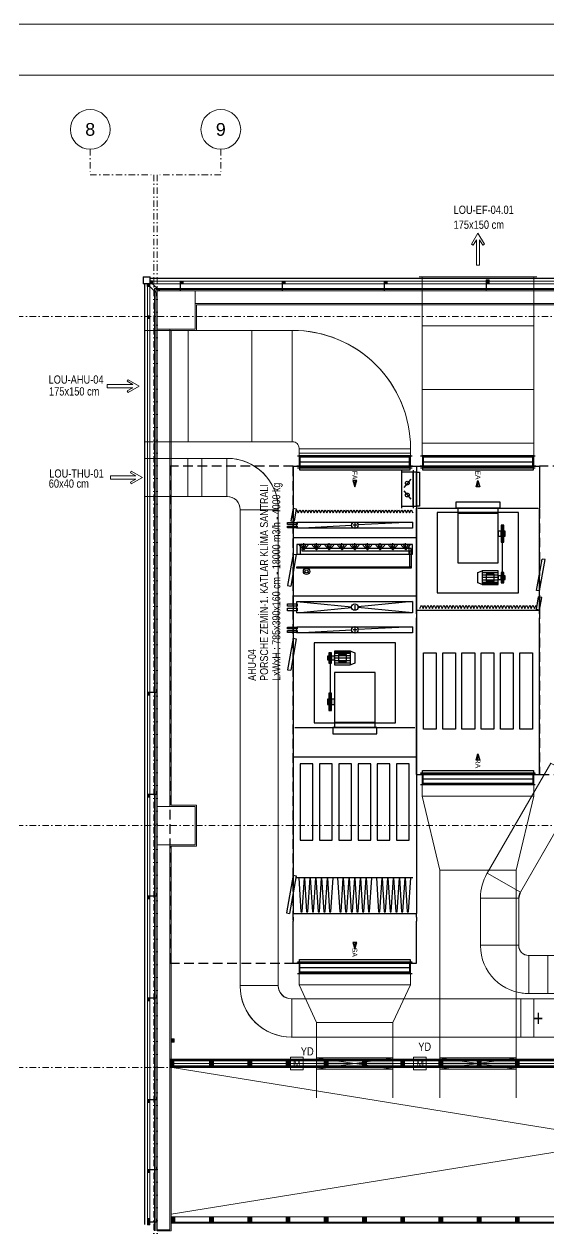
# Model space of a CAD drawing. Extents: x -9058 to 11890, y 0 to 8114.
# Drawn here: x 7486 to 8310, y 2309 to 4205 of the extents above; entities that cross this region are included whole.
import ezdxf
from ezdxf.enums import TextEntityAlignment as Align

# ---------------------------------------------------------------- set-up
doc = ezdxf.new("R2010")
doc.units = 0
doc.header["$LTSCALE"] = 10
doc.header["$MEASUREMENT"] = 0
for name, pattern in [('DASHDOT', [1, 0.5, -0.25, 0, -0.25]), ('DASHED', [0.75, 0.5, -0.25]), ('DOT2', [0.125, 0, -0.125])]:
    doc.linetypes.add(name, pattern=pattern)
doc.layers.get('0').update_dxf_attribs({"color": 9, "lineweight": 9})
for name, color, linetype, lineweight in [('00', 9, 'Continuous', 9), ('01', 9, 'Continuous', 9), ('06D', 9, 'Continuous', 9), ('10', 9, 'Continuous', 9), ('11', 9, 'Continuous', 9), ('14', 9, 'Continuous', 9), ('20', 9, 'DOT2', 9), ('24', 9, 'DASHDOT', 9), ('33', 9, 'BATTING', 9), ('40A', 9, 'Continuous', 9)]:
    doc.layers.add(name, color=color, linetype=linetype, lineweight=lineweight)
doc.styles.add('$1$Arial', font='arial.ttf', dxfattribs={"height": 2.5})
doc.styles.add('Arial', font='arial.ttf', dxfattribs={"height": 2.5})
doc.styles.add('CENTURY', font='GOTHIC.TTF', dxfattribs={"width": 0.8})
doc.styles.add('LUCIDASANS', font='arial.ttf', dxfattribs={"width": 0.8})
doc.styles.add('Y200-ARIAL', font='arial.ttf', dxfattribs={"width": 0.8})
doc.linetypes.add('BATTING', pattern='A,0.0001,-0.1,[134,ltypeshp.shx,S=0.1,R=0,X=-0.1,Y=0],-0.2,[134,ltypeshp.shx,S=0.1,R=180,X=0.1,Y=0],-0.1', length=0.4001)

# ---------------------------------------------------------------- blocks, each defined once
blk = doc.blocks.new('p-s-profil')
at = {"layer": '10'}
blk.add_lwpolyline([(9, 15.3), (4.6, 15.3), (4.6, 0.4), (0, 0.4), (0, 0), (5, 0), (5, 14.9), (9, 14.9), (9, 15.3)], dxfattribs=at)
blk.add_lwpolyline([(9, 15.3), (4.6, 15.3), (4.6, 0.4), (0, 0.4), (0, 0), (5, 0), (5, 14.9), (9, 14.9), (9, 15.3)], dxfattribs=at)
blk = doc.blocks.new('p-kutu_profil_40x40')
h = blk.add_hatch(color=256)
h.dxf.hatch_style = 1
h.paths.add_polyline_path([(0, 0), (4, 0), (4, 4), (0, 4)])
h = blk.add_hatch(color=255)
h.dxf.hatch_style = 1
h.paths.add_polyline_path([(0, 0), (4, 0), (4, 4), (0, 4)])
blk.add_lwpolyline([(0, 0), (4, 0), (4, 4), (0, 4)], close=True)
at = {"layer": '10'}
for points in [[(0, 4), (4, 4), (4, 0), (0, 0)], [(0, 4), (4, 4), (4, 0), (0, 0)], [(0, 0), (4, 0), (4, 4), (0, 4)], [(0.3, 3.7), (3.7, 3.7), (3.7, 0.3), (0.3, 0.3)], [(0.3, 3.7), (3.7, 3.7), (3.7, 0.3), (0.3, 0.3)]]:
    blk.add_lwpolyline(points, close=True, dxfattribs=at)
blk = doc.blocks.new('REFADSX')
at = {"lineweight": -3}
for p, q in [((-160, 2002), (-160, 3802)), ((0, 3870), (61, 3870)), ((0, 1935), (0, 3870)), ((25, 2002), (25, 3802)), ((61, 3870), (661, 3870)), ((661, 3870), (661, 3870)), ((2061, 3870), (661, 3870)), ((661, 1960), (661, 3845)), ((1469, 3957), (1460, 3908)), ((1952, 3821), (1460, 3908)), ((1961, 3870), (1469, 3957)), ((1961, 3870), (1952, 3821)), ((2064, 3905), (2055, 3855)), ((2252, 3821), (2055, 3855)), ((2261, 3870), (2061, 3870)), ((2261, 3870), (2064, 3905)), ((2236, 3790), (2186, 3815)), ((2261, 3870), (2252, 3821)), ((2261, 1935), (2261, 3870)), ((2322, 3870), (2261, 3870)), ((2322, 3870), (2383, 3870)), ((2883, 3870), (2383, 3870)), ((4183, 3870), (2883, 3870)), ((4783, 3870), (4183, 3870)), ((4844, 3870), (4783, 3870)), ((4819, 2002), (4819, 3802)), ((4844, 1935), (4844, 3870)), ((5004, 2002), (5004, 3802)), ((-67, 2032), (-67, 3772)), ((2186, 3765), (2236, 3790)), ((2236, 3740), (2186, 3765)), ((2186, 3715), (2236, 3740)), ((2236, 3690), (2186, 3715)), ((2186, 3665), (2236, 3690)), ((2236, 3640), (2186, 3665)), ((2186, 3615), (2236, 3640)), ((2236, 3590), (2186, 3615)), ((4911, 2032), (4911, 3772)), ((2186, 3565), (2236, 3590)), ((2236, 3540), (2186, 3565)), ((2186, 3515), (2236, 3540)), ((2236, 3490), (2186, 3515)), ((2186, 3465), (2236, 3490)), ((2236, 3440), (2186, 3465)), ((2186, 3415), (2236, 3440)), ((2236, 3390), (2186, 3415)), ((1822, 3288), (934, 3288)), ((2186, 3365), (2236, 3390)), ((2236, 3340), (2186, 3365)), ((2186, 3315), (2236, 3340)), ((2236, 3290), (2186, 3315)), ((2186, 3265), (2236, 3290)), ((2236, 3240), (2186, 3265)), ((2186, 3215), (2236, 3240)), ((744, 3222), (744, 2584)), ((1676, 3222), (1676, 2966)), ((1711, 3222), (1711, 2966)), ((1752, 3222), (1752, 2966)), ((1793, 3222), (1793, 2966)), ((1828, 3222), (1828, 2966)), ((1851, 3222), (1851, 2966)), ((1860, 3222), (1860, 2966)), ((2236, 3190), (2186, 3215)), ((2186, 3165), (2236, 3190)), ((2236, 3140), (2186, 3165)), ((2186, 3115), (2236, 3140)), ((2236, 3090), (2186, 3115)), ((2186, 3065), (2236, 3090)), ((2236, 3040), (2186, 3065)), ((2186, 3015), (2236, 3040)), ((2236, 2990), (2186, 3015)), ((2186, 2965), (2236, 2990)), ((2236, 2940), (2186, 2965)), ((2186, 2915), (2236, 2940)), ((2236, 2890), (2186, 2915)), ((2186, 2865), (2236, 2890)), ((2236, 2840), (2186, 2865)), ((2186, 2815), (2236, 2840)), ((2236, 2790), (2186, 2815)), ((2186, 2765), (2236, 2790)), ((2236, 2740), (2186, 2765)), ((2186, 2715), (2236, 2740)), ((2236, 2690), (2186, 2715)), ((2186, 2665), (2236, 2690)), ((2236, 2640), (2186, 2665)), ((2186, 2615), (2236, 2640)), ((2236, 2590), (2186, 2615)), ((2186, 2565), (2236, 2590)), ((2236, 2540), (2186, 2565)), ((2186, 2515), (2236, 2540)), ((2236, 2490), (2186, 2515)), ((2186, 2465), (2236, 2490)), ((2236, 2440), (2186, 2465)), ((2186, 2415), (2236, 2440)), ((2236, 2390), (2186, 2415)), ((2186, 2365), (2236, 2390)), ((2236, 2340), (2186, 2365)), ((2186, 2315), (2236, 2340)), ((2236, 2290), (2186, 2315)), ((2186, 2265), (2236, 2290)), ((2236, 2240), (2186, 2265)), ((2186, 2215), (2236, 2240)), ((2236, 2190), (2186, 2215)), ((2186, 2165), (2236, 2190)), ((2236, 2140), (2186, 2165)), ((2186, 2115), (2236, 2140)), ((2236, 2090), (2186, 2115)), ((2186, 2065), (2236, 2090)), ((0, 1935), (61, 1935)), ((0, 0), (0, 1935)), ((0, 1935), (61, 1935)), ((61, 1935), (661, 1935)), ((61, 1935), (661, 1935)), ((661, 1935), (861, 1935)), ((661, 1935), (661, 1935)), ((2061, 1935), (661, 1935)), ((861, 1935), (1061, 1935)), ((1061, 1935), (1122, 1935)), ((1122, 0), (1122, 1935)), ((1122, 1935), (1183, 1935)), ((1183, 1935), (1983, 1935)), ((1983, 1935), (2044, 1935)), ((2044, 1935), (2044, 0)), ((2044, 1935), (2105, 1935)), ((2261, 1935), (2061, 1935)), ((2105, 1935), (2505, 1935)), ((2236, 2040), (2186, 2065)), ((2186, 2015), (2236, 2040)), ((2236, 1990), (2186, 2015)), ((2322, 1935), (2261, 1935)), ((2322, 1935), (2383, 1935)), ((2883, 1935), (2383, 1935)), ((2505, 1935), (2705, 1935)), ((2705, 1935), (4105, 1935)), ((4183, 1935), (2883, 1935)), ((4105, 1935), (4505, 1935)), ((4105, 25), (4105, 1910)), ((4783, 1935), (4183, 1935)), ((4505, 1935), (4566, 1935)), ((4566, 0), (4566, 1935)), ((4566, 1935), (4627, 1935)), ((4627, 1935), (5927, 1935)), ((4844, 1935), (4783, 1935)), ((5927, 1935), (6427, 1935)), ((6427, 1935), (7027, 1935)), ((7027, 0), (7027, 1935)), ((7088, 1935), (7027, 1935)), ((7088, 1935), (7149, 1935)), ((7749, 1935), (7149, 1935)), ((7810, 1935), (7749, 1935)), ((7810, 0), (7810, 1935)), ((-160, 68), (-160, 1868)), ((-67, 98), (-67, 1838)), ((25, 68), (25, 1868)), ((63, 1885), (660, 1885)), ((203, 1846), (335, 1739)), ((388, 1739), (520, 1846)), ((686, 1855), (736, 1880)), ((736, 1830), (686, 1855)), ((686, 1805), (736, 1830)), ((736, 1780), (686, 1805)), ((686, 1755), (736, 1780)), ((736, 1730), (686, 1755)), ((686, 1705), (736, 1730)), ((881, 1874), (925, 1018)), ((1313, 1768), (1213, 1767)), ((1313, 1768), (1221, 1806)), ((1313, 1768), (1221, 1729)), ((1313, 1768), (1242, 1838)), ((1313, 1768), (1242, 1697)), ((2125, 1874), (2210, 1018)), ((2305, 1874), (2220, 1018)), ((2525, 1874), (2569, 1018)), ((6467, 1882), (6467, 1272)), ((7785, 68), (7785, 1868)), ((7877, 98), (7877, 1838)), ((7970, 68), (7970, 1868)), ((63, 1700), (660, 1700)), ((736, 1680), (686, 1705)), ((686, 1655), (736, 1680)), ((736, 1630), (686, 1655)), ((686, 1605), (736, 1630)), ((736, 1580), (686, 1605)), ((686, 1555), (736, 1580)), ((736, 1530), (686, 1555)), ((686, 1505), (736, 1530)), ((1313, 1568), (1213, 1567)), ((1313, 1568), (1221, 1606)), ((1313, 1568), (1221, 1529)), ((1313, 1568), (1242, 1638)), ((1313, 1568), (1242, 1497)), ((736, 1480), (686, 1505)), ((686, 1455), (736, 1480)), ((736, 1430), (686, 1455)), ((686, 1405), (736, 1430)), ((736, 1380), (686, 1405)), ((686, 1355), (736, 1380)), ((736, 1330), (686, 1355)), ((686, 1305), (736, 1330)), ((1313, 1368), (1213, 1367)), ((1313, 1368), (1221, 1406)), ((1313, 1368), (1221, 1329)), ((1313, 1368), (1242, 1438)), ((1313, 1368), (1242, 1297)), ((736, 1280), (686, 1305)), ((686, 1255), (736, 1280)), ((736, 1230), (686, 1255)), ((686, 1205), (736, 1230)), ((736, 1180), (686, 1205)), ((686, 1155), (736, 1180)), ((736, 1130), (686, 1155)), ((1313, 1168), (1213, 1167)), ((1313, 1168), (1221, 1206)), ((1313, 1168), (1221, 1129)), ((1313, 1168), (1242, 1238)), ((1313, 1168), (1242, 1097)), ((4022, 648), (4022, 1286)), ((6467, 1272), (6467, 662)), ((686, 1105), (736, 1130)), ((736, 1080), (686, 1105)), ((686, 1055), (736, 1080)), ((736, 1030), (686, 1055)), ((686, 1005), (736, 1030)), ((736, 980), (686, 1005)), ((686, 955), (736, 980)), ((736, 930), (686, 955)), ((898, 968), (958, 968)), ((928, 998), (928, 938)), ((1313, 968), (1213, 967)), ((1313, 968), (1221, 1006)), ((1313, 968), (1221, 929)), ((1313, 968), (1242, 1038)), ((1313, 968), (1242, 897)), ((2185, 968), (2245, 968)), ((2542, 968), (2602, 968)), ((2572, 998), (2572, 938)), ((686, 905), (736, 930)), ((736, 880), (686, 905)), ((686, 855), (736, 880)), ((736, 830), (686, 855)), ((686, 805), (736, 830)), ((736, 780), (686, 805)), ((686, 755), (736, 780)), ((974, 61), (930, 918)), ((1313, 768), (1213, 767)), ((1313, 768), (1221, 806)), ((1313, 768), (1221, 729)), ((1313, 768), (1242, 838)), ((1313, 768), (1242, 697)), ((2125, 61), (2210, 918)), ((2305, 61), (2220, 918)), ((2618, 61), (2574, 918)), ((2906, 648), (2906, 904)), ((2915, 648), (2915, 904)), ((2938, 648), (2938, 904)), ((2973, 648), (2973, 904)), ((3014, 648), (3014, 904)), ((3055, 648), (3055, 904)), ((3090, 648), (3090, 904)), ((736, 730), (686, 755)), ((686, 705), (736, 730)), ((736, 680), (686, 705)), ((686, 655), (736, 680)), ((736, 630), (686, 655)), ((686, 605), (736, 630)), ((736, 580), (686, 605)), ((686, 555), (736, 580)), ((1313, 568), (1221, 606)), ((1313, 568), (1242, 638)), ((2944, 582), (3832, 582)), ((6467, 662), (6467, 52)), ((736, 530), (686, 555)), ((686, 505), (736, 530)), ((736, 480), (686, 505)), ((686, 455), (736, 480)), ((736, 430), (686, 455)), ((686, 405), (736, 430)), ((736, 380), (686, 405)), ((686, 355), (736, 380)), ((1313, 568), (1213, 567)), ((1313, 568), (1221, 529)), ((1313, 368), (1221, 406)), ((1313, 568), (1242, 497)), ((1313, 368), (1242, 438)), ((736, 330), (686, 355)), ((686, 305), (736, 330)), ((736, 280), (686, 305)), ((686, 255), (736, 280)), ((736, 230), (686, 255)), ((686, 205), (736, 230)), ((736, 180), (686, 205)), ((1313, 368), (1213, 367)), ((1313, 368), (1221, 329)), ((1313, 168), (1221, 206)), ((1313, 368), (1242, 297)), ((1313, 168), (1242, 238)), ((0, 0), (61, 0)), ((61, 0), (661, 0)), ((661, 1), (669, 50)), ((661, 1), (858, -34)), ((661, 0), (861, 0)), ((669, 50), (866, 15)), ((686, 155), (736, 180)), ((736, 130), (686, 155)), ((686, 105), (736, 130)), ((736, 80), (686, 105)), ((686, 55), (736, 80)), ((858, -34), (866, 15)), ((861, 0), (1061, 0)), ((1061, 0), (1122, 0)), ((1122, 0), (1183, 0)), ((1183, 0), (1983, 0)), ((1313, 168), (1213, 167)), ((1313, 168), (1221, 129)), ((1313, 168), (1242, 97)), ((1383, 1), (1391, 50)), ((1383, 1), (1875, -86)), ((1391, 50), (1884, -37)), ((1983, 0), (2044, 0)), ((2044, 0), (2105, 0)), ((2105, 0), (2505, 0)), ((2505, 0), (2705, 0)), ((2705, 1), (2714, 50)), ((2705, 1), (3198, -86)), ((2705, 0), (4105, 0)), ((2714, 50), (3206, -37)), ((4105, 0), (4505, 0)), ((4505, 0), (4566, 0)), ((4566, 0), (4627, 0)), ((4627, 0), (5927, 0)), ((5927, 0), (6427, 0)), ((6427, 1), (6435, 50)), ((6427, 1), (7018, -104)), ((6427, 0), (7027, 0)), ((6435, 50), (7026, -54)), ((7088, 0), (7027, 0)), ((7088, 0), (7149, 0)), ((7749, 0), (7149, 0)), ((7810, 0), (7749, 0)), ((1875, -86), (1884, -37)), ((3198, -86), (3206, -37)), ((7018, -104), (7026, -54))]:
    blk.add_line(p, q, dxfattribs=at)
for points in [[(0, 3870), (4844, 3870), (4844, 1935), (0, 1935)], [(0, 1935), (7810, 1935), (7810, 0), (0, 0)]]:
    blk.add_lwpolyline(points, close=True)
for points in [[(0, 1996), (0, 1996), (0, 3809), (0, 3809), (0, 1996)], [(4844, 1996), (4844, 1996), (4844, 3809), (4844, 3809), (4844, 1996)], [(-160, 2032), (25, 2032), (25, 3772), (-160, 3772), (-160, 2032)], [(-141, 2042), (7, 2042), (7, 3762), (-141, 3762), (-141, 2042)], [(0, 2032), (61, 2032), (61, 3772), (0, 3772), (0, 2032)], [(4133, 3558), (2933, 3558), (2933, 3758), (4133, 3758), (4133, 3558)], [(4844, 2032), (4783, 2032), (4783, 3772), (4844, 3772), (4844, 2032)], [(5004, 2032), (4819, 2032), (4819, 3772), (5004, 3772), (5004, 2032)], [(4985, 2042), (4837, 2042), (4837, 3762), (4985, 3762), (4985, 2042)], [(1991, 3540), (731, 3540), (731, 2264), (1991, 2264), (1991, 3540)], [(4133, 3256), (2933, 3256), (2933, 3456), (4133, 3456), (4133, 3256)], [(661, 2558), (561, 2558), (561, 3246), (661, 3246), (661, 2558)], [(1197, 3311), (928, 3311), (928, 3266), (1197, 3266), (1197, 3311)], [(1103, 3330), (1022, 3330), (1022, 3311), (1103, 3311), (1103, 3330)], [(1103, 3266), (1022, 3266), (1022, 3221), (1103, 3221), (1103, 3266)], [(1833, 3311), (1672, 3311), (1672, 3266), (1833, 3266), (1833, 3311)], [(1779, 3330), (1725, 3330), (1725, 3311), (1779, 3311), (1779, 3330)], [(1779, 3266), (1725, 3266), (1725, 3221), (1779, 3221), (1779, 3266)], [(1522, 3222), (661, 3222), (661, 2584), (1522, 2584), (1522, 3222)], [(1860, 3222), (1645, 3222), (1645, 2967), (1860, 2967), (1860, 3222)], [(1806, 3158), (1698, 3158), (1698, 3030), (1806, 3030), (1806, 3158)], [(4133, 2954), (2933, 2954), (2933, 3154), (4133, 3154), (4133, 2954)], [(4133, 2651), (2933, 2651), (2933, 2851), (4133, 2851), (4133, 2651)], [(4133, 2349), (2933, 2349), (2933, 2549), (4133, 2549), (4133, 2349)], [(4133, 2047), (2933, 2047), (2933, 2247), (4133, 2247), (4133, 2047)], [(93, 1985), (630, 1985), (630, 1935), (93, 1935), (93, 1985)], [(93, 1885), (630, 1885), (630, 1935), (93, 1935), (93, 1885)], [(-160, 98), (25, 98), (25, 1838), (-160, 1838), (-160, 98)], [(-141, 108), (7, 108), (7, 1828), (-141, 1828), (-141, 108)], [(0, 61), (0, 61), (0, 1874), (0, 1874), (0, 61)], [(0, 98), (61, 98), (61, 1838), (0, 1838), (0, 98)], [(93, 1700), (630, 1700), (630, 1885), (93, 1885), (93, 1700)], [(881, 1874), (974, 1874), (974, 61), (881, 61), (881, 1874)], [(1233, 61), (1383, 61), (1383, 1874), (1233, 1874), (1233, 61)], [(1233, 111), (1383, 111), (1383, 1824), (1233, 1824), (1233, 111)], [(1293, 136), (1333, 136), (1333, 1854), (1293, 1854), (1293, 136)], [(1333, 1854), (1583, 1854), (1583, 1834), (1333, 1834), (1333, 1854)], [(1583, 1854), (1603, 1854), (1603, 61), (1583, 61), (1583, 1854)], [(2125, 1874), (2305, 1874), (2305, 61), (2125, 61), (2125, 1874)], [(2525, 1874), (2618, 1874), (2618, 61), (2525, 61), (2525, 1874)], [(4677, 1623), (5877, 1623), (5877, 1823), (4677, 1823), (4677, 1623)], [(7810, 98), (7749, 98), (7749, 1838), (7810, 1838), (7810, 98)], [(7970, 98), (7785, 98), (7785, 1838), (7970, 1838), (7970, 98)], [(7951, 108), (7803, 108), (7803, 1828), (7951, 1828), (7951, 108)], [(7810, 61), (7810, 61), (7810, 1874), (7810, 1874), (7810, 61)], [(2775, 330), (4035, 330), (4035, 1606), (2775, 1606), (2775, 330)], [(4677, 1321), (5877, 1321), (5877, 1521), (4677, 1521), (4677, 1321)], [(3244, 648), (4105, 648), (4105, 1286), (3244, 1286), (3244, 648)], [(4105, 624), (4205, 624), (4205, 1312), (4105, 1312), (4105, 624)], [(4677, 1019), (5877, 1019), (5877, 1219), (4677, 1219), (4677, 1019)], [(2906, 648), (3121, 648), (3121, 903), (2906, 903), (2906, 648)], [(2960, 712), (3068, 712), (3068, 840), (2960, 840), (2960, 712)], [(4677, 716), (5877, 716), (5877, 916), (4677, 916), (4677, 716)], [(2933, 559), (3094, 559), (3094, 604), (2933, 604), (2933, 559)], [(2987, 604), (3041, 604), (3041, 649), (2987, 649), (2987, 604)], [(3569, 559), (3838, 559), (3838, 604), (3569, 604), (3569, 559)], [(3663, 604), (3744, 604), (3744, 649), (3663, 649), (3663, 604)], [(4677, 414), (5877, 414), (5877, 614), (4677, 614), (4677, 414)], [(2987, 540), (3041, 540), (3041, 559), (2987, 559), (2987, 540)], [(3663, 540), (3744, 540), (3744, 559), (3663, 559), (3663, 540)], [(4677, 112), (5877, 112), (5877, 312), (4677, 312), (4677, 112)], [(888, 62), (915, 62), (915, -89), (888, -89), (888, 62)], [(941, 62), (968, 62), (968, -89), (941, -89), (941, 62)], [(2161, 62), (2201, 62), (2201, -89), (2161, -89), (2161, 62)], [(2233, 62), (2273, 62), (2273, -89), (2233, -89), (2233, 62)], [(2531, 62), (2558, 62), (2558, -89), (2531, -89), (2531, 62)], [(2585, 62), (2612, 62), (2612, -89), (2585, -89), (2585, 62)]]:
    blk.add_lwpolyline(points, close=True, dxfattribs=at)
for points in [[(325, 2902), (225, 2902), (325, 2932), (325, 2872), (225, 2902)], [(1860, 2966), (1833, 2902), (1671, 2902), (1644, 2966)], [(4619, 2902), (4519, 2902), (4619, 2932), (4619, 2872), (4519, 2902)], [(6467, 1308), (7000, 1342), (7000, 1362), (6467, 1398), (7000, 1432), (7000, 1452), (6467, 1488), (7000, 1522), (7000, 1542), (6467, 1578), (7000, 1612), (7000, 1632), (6467, 1668), (7000, 1702), (7000, 1722), (6467, 1758), (7000, 1792), (7000, 1812), (6467, 1848)], [(6467, 698), (7000, 732), (7000, 752), (6467, 788), (7000, 822), (7000, 842), (6467, 878), (7000, 912), (7000, 932), (6467, 968), (7000, 1002), (7000, 1022), (6467, 1058), (7000, 1092), (7000, 1112), (6467, 1148), (7000, 1182), (7000, 1202), (6467, 1238)], [(225, 968), (325, 968), (225, 998), (225, 938), (325, 968)], [(2906, 904), (2933, 968), (3095, 968), (3122, 904)], [(7485, 968), (7585, 968), (7485, 998), (7485, 938), (7585, 968)], [(6467, 88), (7000, 122), (7000, 142), (6467, 178), (7000, 212), (7000, 232), (6467, 268), (7000, 302), (7000, 322), (6467, 358), (7000, 392), (7000, 412), (6467, 448), (7000, 482), (7000, 502), (6467, 538), (7000, 572), (7000, 592), (6467, 628)]]:
    blk.add_lwpolyline(points, dxfattribs=at)
for centre, radius in [((269, 1792), 30), ((454, 1792), 30), ((928, 968), 50), ((2215, 968), 50), ((2572, 968), 50), ((1653, 211), 50), ((1653, 211), 25)]:
    blk.add_circle(centre, radius, dxfattribs=at)
for s, p in [('EA', (67, 2863)), ('RA', (4596, 2863)), ('FA', (72, 929)), ('SA', (7567, 929))]:
    blk.add_text(s, height=78, dxfattribs=at).set_placement(p)
blk = doc.blocks.new('A$C6A5F73E7')
h = blk.add_hatch(color=256)
h.paths.add_polyline_path([(1350, 0), (1350, 200), (675, 100)])
h.paths.add_polyline_path([(0, 0), (675, 100), (0, 200)])
for p, q in [((1350, 0), (0, 200)), ((0, 0), (1350, 200))]:
    blk.add_line(p, q)
blk.add_lwpolyline([(1350, 200), (1350, 0), (0, 0), (0, 200)], close=True)
blk = doc.blocks.new('Elk.Isıtıcı')
at = {"ltscale": 10}
blk.add_lwpolyline([(0, -45), (60, -45), (60, 10), (0, 10)], close=True, dxfattribs=at)
at = {"color": 252, "style": 'CENTURY', "width": 0.8}
blk.add_text('+', height=25, rotation=270, dxfattribs=at).set_placement((18.7, -9.9))
blk = doc.blocks.new('p-mek')
at = {"ltscale": 10}
for p, q in [((431.2, 84.2), (616.2, 84.2)), ((0, 5), (0, -180)), ((436.2, 7), (611.2, 7)), ((68.7, -175), (68.7, 0)), ((168.7, -175), (168.7, 0)), ((436.2, -93), (611.2, -93)), ((436.2, -197.2), (436.2, -177.2)), ((611.2, -177.2), (436.2, -177.2)), ((611.2, -197.2), (611.2, -177.2)), ((242.8, -212.8), (242.8, -192.8)), ((417.8, -212.8), (417.8, -192.8)), ((436.2, -711.7), (436.2, -731.7)), ((611.2, -711.7), (611.2, -731.7)), ((611.2, -731.7), (436.2, -731.7)), ((242.8, -1008.3), (242.8, -1028.3)), ((417.8, -1008.3), (417.8, -1028.3)), ((417.8, -1028.3), (242.8, -1028.3))]:
    blk.add_line(p, q, dxfattribs=at)
for p, q in [((68, -261.1), (68, -201.1)), ((90, -261.1), (90, -201.1)), ((611.2, -731.7), (436.2, -731.7)), ((463.7, -847.7), (436.2, -731.7)), ((583.7, -847.7), (611.2, -731.7)), ((270.3, -1087.1), (242.8, -1028.3)), ((390.3, -1087.1), (417.8, -1028.3)), ((611.1, -1050.1), (584.8, -1050.1)), ((611.1, -1110.1), (584.8, -1110.1)), ((270.3, -1151.7), (249.2, -1151.7)), ((463.7, -1151.7), (442.6, -1151.7))]:
    blk.add_line(p, q)
for points in [[(531.2, 133.9), (526.2, 142.5), (526.2, 102.5), (521.2, 102.5), (521.2, 142.5), (516.2, 133.9), (513.6, 135.4), (523.7, 152.9), (533.8, 135.4)], [(436.2, -177.2), (436.2, 84.2), (611.2, 84.2), (611.2, -177.2)], [(231.8, -175), (0, -175), (0, 0), (231.8, 0)], [(242.8, -186), (242.8, -192.8), (417.8, -192.8), (417.8, -186)], [(638.1, -679.7), (538.3, -852.6), (590.3, -882.6), (690.1, -709.7)], [(587.8, -965.8), (587.8, -891.9), (527.8, -891.9), (527.8, -965.8)], [(603.8, -981.8), (633.2, -981.8), (633.2, -1041.8), (603.8, -1041.8)], [(633.2, -1041.8), (646.2, -1041.8), (646.2, -981.8), (633.2, -981.8)]]:
    blk.add_lwpolyline(points, close=True, dxfattribs=at)
at = {"color": 6}
blk.add_lwpolyline([(42, 0), (231.8, 0, -0.415787), (417.8, -185), (417.8, -197.2), (417.8, -213.2), (436.7, -213.2), (436.7, -197.2), (436.2, -197.2), (436.2, 42), (611.2, 42), (611.2, -213.2), (620.5, -213.2), (620.5, -697.6), (610.7, -697.6), (611.2, -731.7), (583.7, -847.7), (583.7, -1142.8), (463.7, -1142.8), (463.7, -847.7), (436.2, -731.7), (436.2, -691.5), (436.7, -697.6), (427, -697.6), (427, -994.2), (417.3, -994.2), (417.8, -1028.3), (390.3, -1087.1), (390.3, -1145), (270.3, -1145), (270.3, -1087.1), (242.8, -1028.3), (242.8, -994.2), (233.5, -994.2), (233.5, -213.2), (243.3, -213.2), (243.3, -197.2), (242.8, -197.2), (242.8, -185, 0.414214), (232.8, -175), (42, -175)], format="xyb", close=True, dxfattribs=at)
for points in [[(646.2, -1041.8), (602.8, -1041.8, -0.064305), (583.7, -1039.3), (583.7, -847.7), (611.2, -731.7), (611.2, -726.3), (638.1, -679.7, 0.131652)], [(690.6, -708.9), (590.3, -882.6), (587.8, -891.9), (587.8, -965.8, 0.450825), (603.8, -981.8), (651, -981.8)], [(651.1, -1110.1), (231.3, -1110.1, -0.417825), (150.3, -1030.1), (150.3, -282.1, 0.442108), (129.3, -261.1), (42, -261.1), (42, -201.1), (129.3, -201.1, -0.417825), (210.3, -281.1, -0.000027), (210.3, -1029.1, 0.400031), (230.3, -1050.1), (646.2, -1050.1)]]:
    blk.add_lwpolyline(points, format="xyb", dxfattribs=at)
for points in [[(242.8, -186), (242.8, -185, 0.414214), (232.8, -175), (231.8, -175), (231.8, 0), (232.8, 0, -0.414214), (417.8, -185), (417.8, -186)], [(150.3, -282.1), (150.3, -281.1, 0.414214), (130.3, -261.1), (129.3, -261.1), (129.3, -201.1), (130.3, -201.1, -0.414214), (210.3, -281.1), (210.3, -282.1)], [(210.3, -1029.1), (210.3, -1030.1, 0.414214), (230.3, -1050.1), (231.3, -1050.1), (231.3, -1110.1), (230.3, -1110.1, -0.414214), (150.3, -1030.1), (150.3, -1029.1)]]:
    blk.add_lwpolyline(points, format="xyb", close=True)
for points in [[(-27, -80), (-18.3, -85), (-58.3, -85), (-58.3, -90), (-18.3, -90), (-27, -95), (-25.5, -97.6), (-8, -87.5), (-25.5, -77.4)], [(129.3, -261.1), (0, -261.1), (0, -201.1), (129.3, -201.1)], [(-22, -223.6), (-13.3, -228.6), (-53.3, -228.6), (-53.3, -233.6), (-13.3, -233.6), (-22, -238.6), (-20.5, -241.2), (-3, -231.1), (-20.5, -221)], [(150.3, -282.1), (150.3, -1029.1), (210.3, -1029.1), (210.3, -282.1)], [(231.3, -1050.1), (611.2, -1050.1), (611.2, -1110.1), (231.3, -1110.1)], [(229.2, -1161.7), (249.2, -1161.7), (249.2, -1141.7), (229.2, -1141.7)], [(422.6, -1161.7), (442.6, -1161.7), (442.6, -1141.7), (422.6, -1141.7)]]:
    blk.add_lwpolyline(points, close=True)
at = {"linetype": 'DASHED', "lineweight": -3, "ltscale": 3}
for points in [[(40, -213.2), (40, -994.2), (233.5, -994.2), (233.5, -213.2)], [(620.5, -213.2), (620.5, -697.6), (814, -697.6), (814, -213.2)]]:
    blk.add_lwpolyline(points, close=True, dxfattribs=at)
for points in [[(463.7, -1205.5), (463.7, -847.7), (583.7, -847.7), (583.7, -1205.5)], [(390.3, -1205.5), (390.3, -1087.1), (270.3, -1087.1), (270.3, -1205.5)]]:
    blk.add_lwpolyline(points)
at = {"ltscale": 10}
for points in [[(590.3, -882.6), (589.8, -883.4, 0.131652), (587.8, -890.9), (587.8, -891.9), (527.8, -891.9), (527.8, -890.9, -0.131652), (537.8, -853.4), (538.3, -852.6)], [(603.8, -981.8), (602.8, -981.8, -0.414214), (587.8, -966.8), (587.8, -965.8), (527.8, -965.8), (527.8, -966.8, 0.414214), (602.8, -1041.8), (603.8, -1041.8)]]:
    blk.add_lwpolyline(points, format="xyb", close=True, dxfattribs=at)
blk.add_blockref('p-s-profil', (531.9, 64.2), dxfattribs=at)
at = {"ltscale": 10, "extrusion": (0, 0, -1), "zscale": -1}
blk.add_blockref('p-kutu_profil_40x40', (-541.2, 75.5), dxfattribs=at)
at = {"xscale": 0.1, "yscale": 0.1, "zscale": 0.1, "rotation": 270}
blk.add_blockref('REFADSX', (233.5, -213.2), dxfattribs=at)
at = {"rotation": 270}
blk.add_blockref('Elk.Isıtıcı', (636.2, -1050.1), dxfattribs=at)
at = {"xscale": 0.0888888888888932, "yscale": 0.0888888888888932, "zscale": 0.0888888888888932}
for p in [(270.3, -1160.6), (463.7, -1160.6)]:
    blk.add_blockref('A$C6A5F73E7', p, dxfattribs=at)
at = {"width": 0.8}
for s, style, p in [('LOU-EF-04.01', 'Y200-ARIAL', (485.5, 183)), ('175x150 cm', 'Y200-ARIAL', (485.4, 159.6)), ('LOU-AHU-04', 'Y200-ARIAL', (-150.4, -83.7)), ('175x150 cm', 'Y200-ARIAL', (-149.7, -102.3)), ('LOU-THU-01', 'Y200-ARIAL', (-149.3, -231.3)), ('60x40 cm', 'Y200-ARIAL', (-150.1, -247.1)), ('YD', 'Arial', (245.6, -1139.1)), ('YD', 'Arial', (430, -1131.8)), ('M', 'Arial', (233.4, -1158.3)), ('M', 'Arial', (426.8, -1158.3))]:
    blk.add_text(s, height=13, dxfattribs=dict(at, style=style)).set_placement(p)
at = {"style": 'LUCIDASANS', "width": 0.8}
for s, p in [('PORSCHE ZEMİN-1. KATLAR KLİMA SANTRALI', (194.2, -550.5)), ('LxWxH : 785x390x160 cm - 18000 m3/h - 4000 kg', (213.3, -550.5)), ('AHU-04', (175.1, -550.5))]:
    blk.add_text(s, height=12.5, rotation=90, dxfattribs=at).set_placement(p)
blk = doc.blocks.new('$0$0_aks')
at = {"linetype": 'Continuous'}
blk.add_circle((0, 0), 3.12, dxfattribs=at)
at = {"style": '$1$Arial'}
blk.add_attdef('AKS', text='', height=2.5, dxfattribs=at).set_placement((0, 0), align=Align.MIDDLE_CENTER)
blk = doc.blocks.new('prf-10x10')
h = blk.add_hatch(color=255)
h.dxf.hatch_style = 1
h.paths.add_polyline_path([(-5, -5), (5, -5), (5, 5), (-5, 5)])
at = {"layer": '10'}
blk.add_lwpolyline([(-5, -5), (5, -5), (5, 5), (-5, 5)], close=True, dxfattribs=at)
blk = doc.blocks.new('p-kose-trapez')
at = {"layer": '06D'}
for points in [[(-22, -6.5), (-14.3, -6.5)], [(-22, -10.5), (-14.3, -10.5)], [(-17.8, -22), (-17.8, -17.8), (-22, -17.8)], [(-10.5, -22), (-10.5, -14.3)], [(-6.5, -22), (-6.5, -14.3)]]:
    blk.add_lwpolyline(points, dxfattribs=at)
at = {"layer": '10'}
for points in [[(-29.8, -21.5), (-25.9, -21.5), (-14.8, -10.4), (-14.8, -6), (-10.8, -6), (-10.8, 0.2), (0.2, 0.2), (0.2, -10.8), (-6, -10.8), (-6, -14.6), (-10.4, -14.6), (-21.5, -25.9), (-21.5, -29.8)], [(-23, -1.8), (-10.8, -1.8)], [(-23, -2.5), (-10.8, -2.5)], [(-10.3, -6.5), (-10.3, -6.5), (-10.3, -0.3), (-0.3, -0.3), (-0.3, -10.3), (-6.5, -10.3), (-6.5, -10.3)], [(-2.5, -22), (-2.5, -10.8)], [(-1.8, -22), (-1.8, -10.8)]]:
    blk.add_lwpolyline(points, dxfattribs=at)
at = {"layer": '10', "xscale": 0.4, "yscale": 0.4, "rotation": 90}
for p in [(-12.3, -8.5), (-8.3, -12.3)]:
    blk.add_blockref('prf-10x10', p, dxfattribs=at)

msp = doc.modelspace()

# ---------------------------------------------------------------- linework, layer by layer
at = {"layer": '00'}
for points in [[(8405.06, 3785.87), (8405.06, 3785.87), (7755.06, 3785.87)], [(7755.06, 3765.87), (7755.06, 3785.87)], [(7755.06, 3765.87), (7755.06, 3765.87), (8405.06, 3765.87), (8405.06, 3765.87)], [(7695.06, 3725.87), (7695.06, 3725.87), (7695.06, 2975.87)], [(7695.06, 3725.87), (7715.06, 3725.87)], [(7715.06, 2975.87), (7715.06, 2975.87), (7715.06, 3725.87), (7715.06, 3725.87)], [(7715.06, 2975.87), (7695.06, 2975.87)], [(7695.06, 2915.87), (7715.06, 2915.87)], [(7695.06, 2915.87), (7695.06, 2915.87), (7695.06, 2311.12), (7715.06, 2311.12), (7715.06, 2915.87), (7715.06, 2915.87)], [(7715.06, 2311.12), (7695.06, 2311.12)]]:
    msp.add_lwpolyline(points, dxfattribs=at)
at = {"layer": '01'}
for points in [[(7695.06, 3725.87), (7755.06, 3725.87), (7755.06, 3785.87), (7695.06, 3785.87)], [(7695.06, 2915.87), (7755.06, 2915.87), (7755.06, 2975.87), (7695.06, 2975.87)]]:
    msp.add_lwpolyline(points, close=True, dxfattribs=at)
at = {"layer": '06D'}
for points in [[(7679.76, 3785.72), (7679.76, 3793.18)], [(7683.76, 3785.72), (7683.76, 3793.17)], [(7695.21, 3801.17), (7687.75, 3801.17)], [(7695.21, 3797.17), (7687.76, 3797.17)], [(7695.21, 3801.17), (9155.06, 3801.17)], [(7695.21, 3797.17), (9155.06, 3797.17)], [(7679.76, 3786.22), (7679.76, 2318.87)], [(7683.76, 3786.22), (7683.76, 2318.87)], [(7691.06, 3785.72), (7691.06, 3789.87), (7695.21, 3789.87)], [(7691.06, 3782.22), (7691.06, 3782.22), (7691.06, 3786.22)], [(7691.06, 3781.82), (7691.06, 2309.53)], [(7699.21, 3789.87), (7699.21, 3789.87), (7695.21, 3789.87)], [(7699.61, 3789.87), (9155.06, 3789.87)], [(7755.06, 3785.87), (9155.46, 3785.87)], [(7695.06, 3725.87), (7695.06, 2316.02)], [(7717.06, 2335.62), (9142.06, 2565.87)], [(9142.06, 2335.62), (7718.81, 2565.87)], [(9142.06, 2331.12), (7717.06, 2331.12)]]:
    msp.add_lwpolyline(points, dxfattribs=at)
at = {"layer": '10'}
for points in [[(7675.06, 3796.68), (7675.06, 2319.53)], [(7675.76, 3796.68), (7675.76, 2319.53)], [(7684.25, 3805.87), (9150.06, 3805.87)], [(7700.21, 3805.87), (7684.25, 3805.87)], [(7684.25, 3805.17), (9150.06, 3805.17)], [(7700.21, 3805.17), (7695.06, 3805.17)]]:
    msp.add_lwpolyline(points, dxfattribs=at)
at = {"layer": '10', "const_width": 0.2}
msp.add_lwpolyline([(7695.06, 2309.53), (7675.06, 2309.53), (7673.06, 2309.53), (7673.06, 2319.53), (7679.76, 2319.53), (7679.76, 2324.02)], dxfattribs=at)
at = {"layer": '11'}
for points in [[(7715.06, 2565.87), (9142.06, 2565.87), (9142.06, 2321.12), (9155.06, 2321.12), (9155.06, 2576.37), (9155.06, 2588.87), (9142.06, 2588.87), (9142.06, 2578.87), (7718.81, 2578.87)], [(7715.06, 2567.12), (9143.31, 2567.12), (9143.31, 2322.37), (9153.81, 2322.37), (9153.81, 2576.37), (9153.81, 2587.62), (9143.31, 2587.62), (9143.31, 2577.62), (7718.81, 2577.62)], [(7715.06, 2568.37), (9144.56, 2568.37), (9144.56, 2323.62), (9152.56, 2323.62), (9152.56, 2576.37), (9152.56, 2586.37), (9144.56, 2586.37), (9144.56, 2576.37), (7718.81, 2576.37)], [(7720.06, 2578.87), (7715.06, 2578.87)], [(7695.06, 2565.87), (7695.06, 2313.37)], [(7718.81, 2577.62), (7715.06, 2577.62)], [(7718.81, 2567.12), (7717.56, 2567.12)], [(7720.06, 2565.87), (7717.56, 2565.87)], [(9142.06, 2323.12), (7717.06, 2323.12)], [(9142.06, 2322.12), (7717.06, 2322.12)], [(9142.06, 2321.12), (7717.06, 2321.12)]]:
    msp.add_lwpolyline(points, dxfattribs=at)
at = {"layer": '14'}
for points in [[(8670.36, 2708.87), (8553.06, 2708.87), (8553.06, 2922.87), (8718.06, 2922.87), (8718.06, 3507.87), (8828.06, 3507.87), (8828.06, 3763.87), (8467.06, 3763.87), (8467.06, 3723.87), (8403.06, 3723.87), (8403.06, 3763.87), (7757.06, 3763.87), (7757.06, 3723.87), (7717.06, 3723.87), (7717.06, 2977.87), (7757.06, 2977.87), (7757.06, 2913.87), (7717.06, 2913.87), (7717.06, 2578.87)], [(7717.06, 2565.87), (7717.06, 2309.12), (7695.06, 2309.12), (7695.06, 2311.12)]]:
    msp.add_lwpolyline(points, dxfattribs=at)
at = {"layer": '20'}
msp.add_lwpolyline([(9827.86, 2321.12), (7716.92, 2321.12)], dxfattribs=at)
at = {"layer": '24', "ltscale": 2}
for points in [[(7590.06, 4008.37), (7590.06, 3968.37), (7690.06, 3968.37), (7690.06, 200.84)], [(7795.06, 4008.37), (7795.06, 3968.37), (7695.06, 3968.37), (7695.06, 200.84)], [(7012.53, 3745.87), (10535.06, 3745.87)], [(7012.53, 2945.87), (10535.06, 2945.87)], [(7012.53, 2565.87), (10535.06, 2565.87)]]:
    msp.add_lwpolyline(points, dxfattribs=at)
at = {"layer": '33', "ltscale": 0.2, "flags": 128}
msp.add_lwpolyline([(9155.06, 3787.87), (7693.06, 3787.87), (7693.06, 2309.53)], dxfattribs=at)
at = {"layer": '33', "ltscale": 0.4}
msp.add_lwpolyline([(7721.06, 2572.37), (9144.56, 2572.37)], dxfattribs=at)
at = {"layer": '40A'}
for points in [[(11890, 4205), (5945, 4205), (5945, 0), (11890, 0)], [(11350.06, 80), (6025, 80), (6025, 4125), (11350.06, 4125)]]:
    msp.add_lwpolyline(points, close=True, dxfattribs=at)

# ---------------------------------------------------------------- block references
at = {"xscale": -1}
msp.add_blockref('p-kose-trapez', (7673.25, 3807.68), dxfattribs=at)
for p in [(7726.91, 3785.87), (7886.91, 3785.87), (8046.91, 3785.87), (8206.91, 3785.87)]:
    msp.add_blockref('p-s-profil', p)
at = {"extrusion": (0, 0, -1), "zscale": -1}
for p in [(-7736.21, 3797.17), (-7896.21, 3797.17), (-8056.21, 3797.17), (-8216.21, 3797.17)]:
    msp.add_blockref('p-kutu_profil_40x40', p, dxfattribs=at)
at = {"color": 6, "ltscale": 10}
msp.add_blockref('p-s-profil', (8206.91, 3785.87), dxfattribs=at)
at = {"color": 6, "ltscale": 10, "extrusion": (0, 0, -1), "zscale": -1}
msp.add_blockref('p-kutu_profil_40x40', (-8216.21, 3797.17), dxfattribs=at)
at = {"rotation": 90}
for p in [(7683.76, 3742.67), (7683.76, 3150.72), (7683.76, 2990.72), (7683.76, 2830.72), (7683.76, 2670.72), (7683.76, 2510.72), (7683.76, 2400.72), (7683.76, 2324.57), (7683.76, 2318.87)]:
    msp.add_blockref('p-kutu_profil_40x40', p, dxfattribs=at)
at = {"xscale": -1, "rotation": 90}
for p in [(7695.06, 3160.02), (7695.06, 3000.02), (7695.06, 2840.02), (7695.06, 2680.02), (7695.06, 2520.02), (7695.06, 2410.02), (7695.06, 2328.17)]:
    msp.add_blockref('p-s-profil', p, dxfattribs=at)
at = {"layer": '06D'}
msp.add_blockref('p-mek', (7675.06, 3723.87), dxfattribs=at)
at = {"layer": '10', "extrusion": (0, 0, -1), "zscale": -1}
for p, xscale, yscale, rotation in [((-7719.56, 2608.37), 0.5, 0.5, 270), ((-7718.06, 2572.37), 0.8, 0.6, 90), ((-7780.56, 2572.37), 0.8, 0.6, 90), ((-7840.56, 2572.37), 0.8, 0.6, 90), ((-7900.56, 2572.37), 0.8, 0.6, 90), ((-7960.56, 2572.37), 0.8, 0.6, 90), ((-8020.56, 2572.37), 0.8, 0.6, 90), ((-8080.56, 2572.37), 0.8, 0.6, 90), ((-8140.56, 2572.37), 0.8, 0.6, 90), ((-8200.56, 2572.37), 0.8, 0.6, 90), ((-8260.56, 2572.37), 0.8, 0.6, 90), ((-7720.06, 2327.12), 0.8, 0.6, 90), ((-7780.56, 2327.12), 0.8, 0.6, 90), ((-7840.56, 2327.12), 0.8, 0.6, 90), ((-7900.56, 2327.12), 0.8, 0.6, 90), ((-7960.56, 2327.12), 0.8, 0.6, 90), ((-8020.56, 2327.12), 0.8, 0.6, 90), ((-8080.56, 2327.12), 0.8, 0.6, 90), ((-8140.56, 2327.12), 0.8, 0.6, 90), ((-8200.56, 2327.12), 0.8, 0.6, 90), ((-8260.56, 2327.12), 0.8, 0.6, 90)]:
    msp.add_blockref('prf-10x10', p, dxfattribs=dict(at, xscale=xscale, yscale=yscale, rotation=rotation))
at = {"layer": '24'}
ref = msp.add_blockref('$0$0_aks', (7590.06, 4039.62), dxfattribs=dict(at, xscale=10, yscale=10, zscale=10))
ref.add_attrib('AKS', '8', dxfattribs={"layer": '0', "height": 20, "style": '$1$Arial'}).set_placement((7590.06, 4039.62), align=Align.MIDDLE_CENTER)
ref = msp.add_blockref('$0$0_aks', (7795.06, 4039.62), dxfattribs=dict(at, xscale=10, yscale=10, zscale=10))
ref.add_attrib('AKS', '9', dxfattribs={"layer": '0', "height": 20, "style": '$1$Arial'}).set_placement((7795.06, 4039.62), align=Align.MIDDLE_CENTER)

doc.saveas('drawing.dxf')
